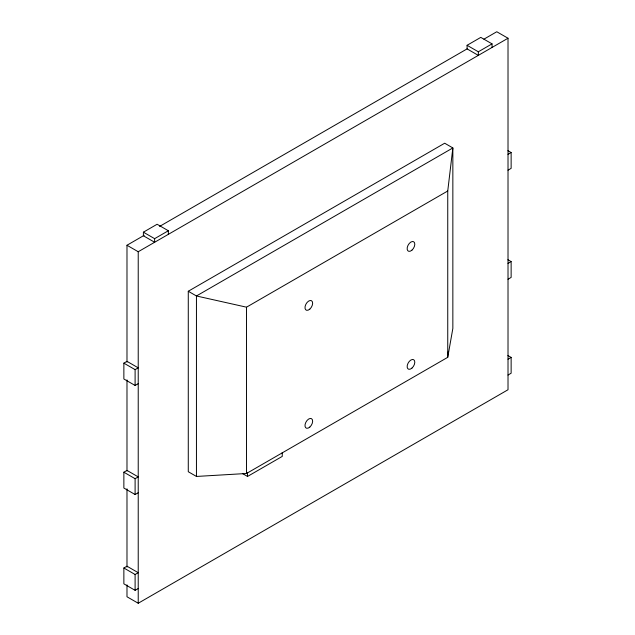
<?xml version="1.0" encoding="UTF-8"?>
<svg xmlns="http://www.w3.org/2000/svg" width="635" height="635" viewBox="0 0 635 635"><rect width="100%" height="100%" fill="white"/><g stroke="black" fill="none" stroke-linecap="round" stroke-linejoin="round"><path stroke-width="0.95" d="M447.746 357.315L447.746 190.992L452.85 147.939L444.683 143.216L188.277 291.251L188.277 471.726L196.445 476.448L246.507 473.496L447.746 357.315L452.85 328.414L452.85 147.939L196.445 295.974L188.277 291.251M168.346 230.751L154.63 238.665L154.63 242.26L143.399 235.775L143.399 232.18L157.107 224.258L168.346 230.751L168.346 234.347M492.038 43.863L478.33 51.784L478.33 55.38L467.09 48.895L467.09 45.291L480.798 37.378L492.038 43.863L492.038 47.466M126.984 362.093L126.984 245.253L144.145 235.339M159.591 226.425L467.606 48.593M483.91 39.179L496.776 31.75L508.016 38.235L508.016 389.747L138.224 603.25L126.984 596.765L126.984 584.883M126.984 245.253L138.224 251.738L508.016 38.235M123.865 363.149L126.984 361.347L138.224 367.84L135.104 369.633L123.865 363.149L123.865 378.984L135.104 385.469L138.224 383.667M508.016 154.337L511.135 152.535L511.135 168.37L508.016 170.172M196.445 476.448L196.445 295.974L246.507 307.181L447.746 190.992M123.865 472.21L126.984 470.408L138.224 476.893L135.104 478.695L123.865 472.21L123.865 488.037L135.104 494.53L138.224 492.728M508.016 263.398L511.135 261.596L511.135 277.431L508.016 279.225M242.491 473.543L247.523 476.448L282.257 456.398L282.257 452.461M123.865 568.007L126.984 566.206L138.224 572.699L135.104 574.492L123.865 568.007L123.865 583.843L135.104 590.328L138.224 588.526M508.016 359.196L511.135 357.394L511.135 373.229L508.016 375.031M467.09 45.291L478.33 51.784M507.921 150.685L511.135 152.535M507.921 259.739L511.135 261.596M507.921 355.544L511.135 357.394M143.399 232.18L154.63 238.665M448.191 351.742L448.191 354.695M247.523 472.519L247.523 476.448M246.507 307.181L246.507 473.496M138.224 251.738L138.224 603.25M135.104 369.633L135.104 385.469M135.104 478.695L135.104 494.53M135.104 574.492L135.104 590.328M126.984 379.913L126.984 471.011M126.984 488.831L126.984 567.055M411.964 250.134A5.421 3.127 -60 0 0 413.679 241.737A5.421 3.127 -60 0 0 407.273 247.42A5.421 3.127 -60 0 0 411.964 250.134M309.809 309.11A5.421 3.127 -60 0 0 311.523 300.72A5.421 3.127 -60 0 0 305.117 306.403A5.421 3.127 -60 0 0 309.809 309.11M411.964 368.086A5.421 3.127 -60 0 0 413.679 359.696A5.421 3.127 -60 0 0 407.273 365.379A5.421 3.127 -60 0 0 411.964 368.086M309.809 427.069A5.421 3.127 -60 0 0 311.523 418.671A5.421 3.127 -60 0 0 305.117 424.355A5.421 3.127 -60 0 0 309.809 427.069"/></g></svg>
